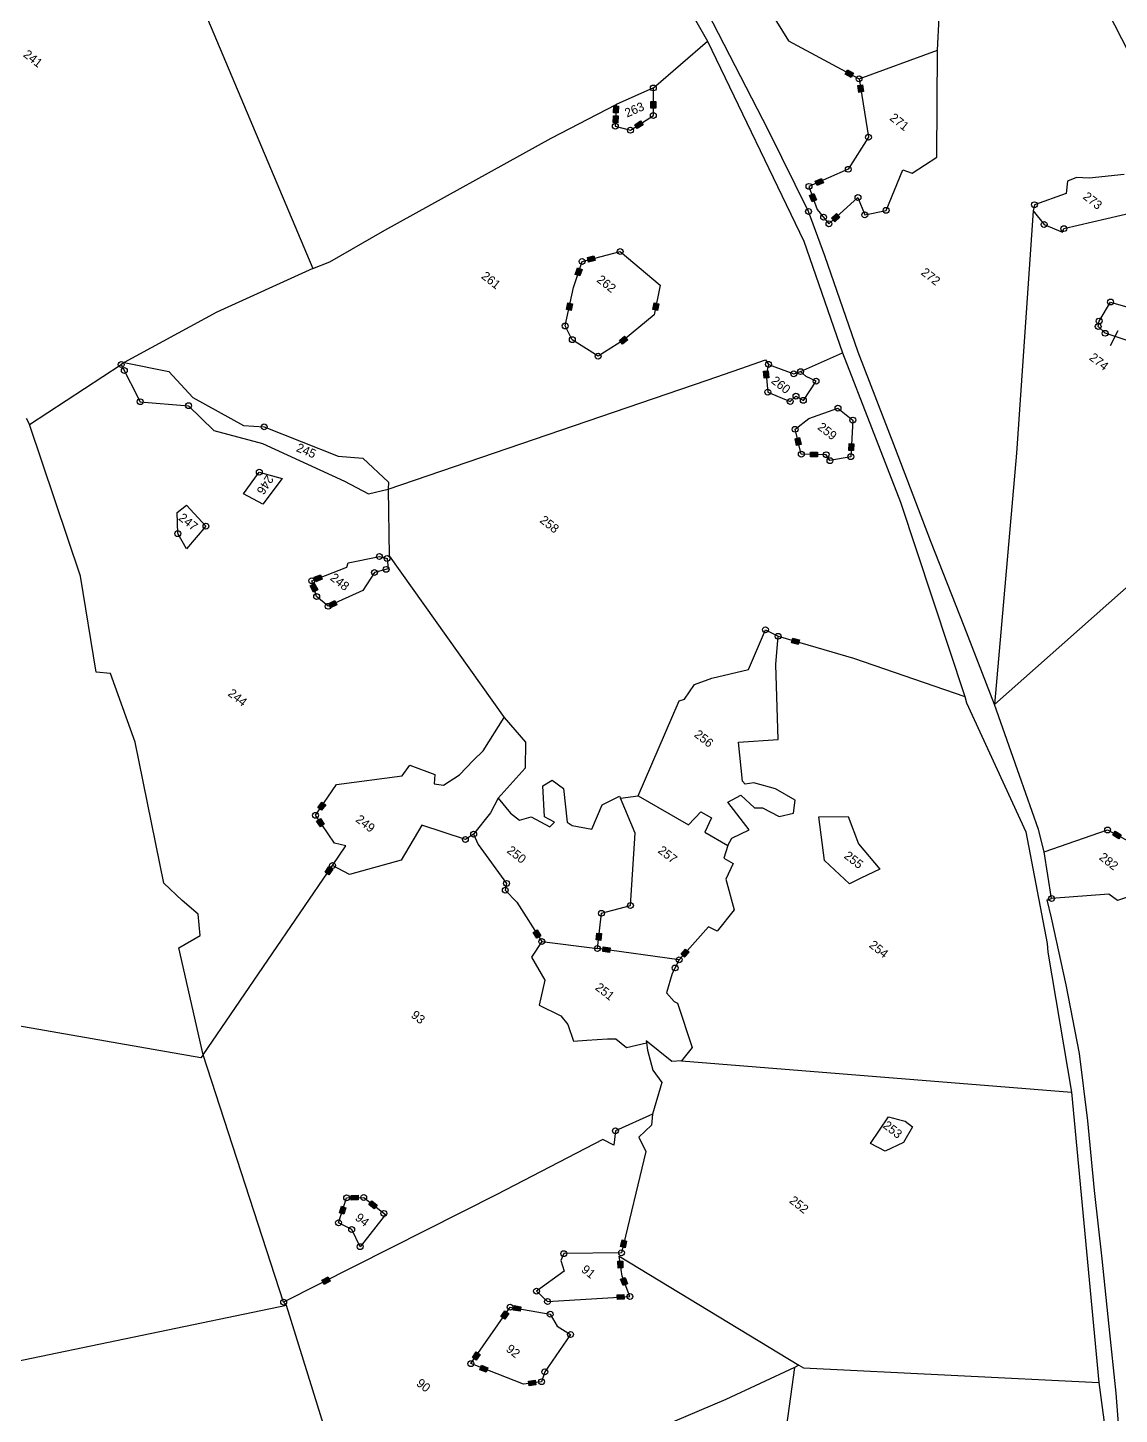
# Model space of a CAD drawing. Header units: metres. Extents: x 316400 to 324250, y 1868140 to 1873603.
# Drawn here: x 319555 to 320680, y 1871228 to 1872656 of the extents above; entities that cross this region are included whole.
import ezdxf

# ---------------------------------------------------------------- set-up
doc = ezdxf.new("R2010")
doc.units = ezdxf.units.M
for name, color, linetype in [('POLY_PARCEL', 6, 'Continuous'), ('POLY_ROAD', 30, 'Continuous'), ('TEXT_PARCEL', 7, 'Continuous')]:
    doc.layers.add(name, color=color, linetype=linetype)
doc.styles.add('TEXT_MAP', font='')
doc.styles.get('TEXT_MAP').set_extended_font_data('Kruti Dev 050')
doc.dimstyles.get("Standard").update_dxf_attribs({"dimtxt": 0.18, "dimasz": 0.18, "dimexe": 0.18, "dimexo": 0.0625, "dimgap": 0.09, "dimtad": 0, "dimtih": 1, "dimtoh": 1, "dimdec": 4, "dimzin": 0, "dimdsep": 46, "dimtxsty": 'Standard', "dimcen": 0.09, "dimadec": 0, "dimazin": 0, "dimtfac": 1, "dimtdec": 4, "dimtofl": 0, "dimtmove": 0, "dimatfit": 3, "dimfxl": 1, "dimtolj": 1, "dimtzin": 0, "dimarcsym": 0})

msp = doc.modelspace()

# ---------------------------------------------------------------- hatches: boundary and pattern name
for points in [[(320399.7, 1872612.6), (320397.3, 1872608.3), (320403.5, 1872605), (320405.9, 1872609.2)], [(320411.3, 1872589.5), (320416.1, 1872590.3), (320415, 1872597.2), (320410.1, 1872596.5)], [(320158.5, 1872568.6), (320163.3, 1872568.4), (320163.6, 1872575.4), (320158.8, 1872575.7)], [(320201.9, 1872580.2), (320197, 1872580.2), (320197, 1872573.1), (320201.9, 1872573.1)], [(320158, 1872558.4), (320162.9, 1872558.2), (320163.2, 1872565.3), (320158.3, 1872565.5)], [(320188.9, 1872556), (320186.2, 1872560.1), (320180.3, 1872556.2), (320183, 1872552.2)], [(320374.7, 1872496.5), (320372.8, 1872500.9), (320366.3, 1872498.1), (320368.2, 1872493.7)], [(320363.3, 1872476.8), (320367.7, 1872478.8), (320364.8, 1872485.3), (320360.4, 1872483.3)], [(320391.6, 1872461), (320388.4, 1872464.6), (320383.1, 1872459.9), (320386.4, 1872456.3)], [(320139.5, 1872416.4), (320138.3, 1872421.1), (320131.5, 1872419.3), (320132.7, 1872414.6)], [(320119.1, 1872402), (320123.8, 1872400.5), (320126, 1872407.2), (320121.3, 1872408.7)], [(320109.9, 1872365.9), (320114.7, 1872364.8), (320116.1, 1872371.7), (320111.4, 1872372.8)], [(320198.9, 1872365.8), (320203.7, 1872364.8), (320205.2, 1872371.7), (320200.4, 1872372.7)], [(320173.1, 1872334.7), (320169.9, 1872338.4), (320164.5, 1872333.9), (320167.6, 1872330.1)], [(320313.7, 1872295.2), (320318.6, 1872295.6), (320317.9, 1872302.7), (320313.1, 1872302.2)], [(320347.2, 1872225.9), (320351.9, 1872227), (320350.2, 1872233.9), (320345.5, 1872232.7)], [(320406.2, 1872227.6), (320401.3, 1872227.8), (320400.9, 1872220.8), (320405.8, 1872220.5)], [(320368.6, 1872214), (320368.7, 1872218.9), (320361.6, 1872219.1), (320361.5, 1872214.2)], [(319858.3, 1872088.1), (319856.5, 1872092.7), (319849.9, 1872090.1), (319851.7, 1872085.5)], [(319849.3, 1872074.9), (319853.6, 1872077.3), (319850.1, 1872083.5), (319845.9, 1872081.1)], [(319873.3, 1872061.6), (319871.3, 1872066.1), (319864.9, 1872063.1), (319866.9, 1872058.7)], [(320348.8, 1872020.8), (320350.2, 1872025.5), (320343.4, 1872027.4), (320342, 1872022.7)], [(319861.8, 1871855.6), (319857.9, 1871858.6), (319853.6, 1871853.1), (319857.4, 1871850.1)], [(319856.4, 1871833.1), (319860.4, 1871835.9), (319856.4, 1871841.7), (319852.4, 1871839)], [(320679.1, 1871820.7), (320681.6, 1871824.9), (320675.6, 1871828.5), (320673.1, 1871824.4)], [(319861.2, 1871786.3), (319865.2, 1871783.5), (319869.2, 1871789.4), (319865.1, 1871792.1)], [(320079.8, 1871726.8), (320075.7, 1871724.1), (320079.5, 1871718.2), (320083.6, 1871720.8)], [(320140.5, 1871716.5), (320145.3, 1871716), (320146.1, 1871723), (320141.3, 1871723.5)], [(320154.3, 1871703.5), (320154.9, 1871708.4), (320147.9, 1871709.3), (320147.3, 1871704.5)], [(320236.5, 1871704), (320232.8, 1871707.2), (320228.1, 1871702), (320231.7, 1871698.7)], [(319875.9, 1871435.5), (319880.5, 1871434), (319882.7, 1871440.7), (319878.1, 1871442.2)], [(319895.3, 1871448.7), (319895.2, 1871453.6), (319888.1, 1871453.4), (319888.2, 1871448.5)], [(319911.8, 1871439.7), (319914.8, 1871443.5), (319909.3, 1871447.9), (319906.2, 1871444.1)], [(320172, 1871406.4), (320167.3, 1871407.5), (320165.6, 1871400.7), (320170.4, 1871399.5)], [(320163.1, 1871378.6), (320168, 1871378.7), (320167.9, 1871385.8), (320163, 1871385.7)], [(319866.4, 1871365), (319864.2, 1871369.4), (319857.9, 1871366.2), (319860.1, 1871361.8)], [(320168.3, 1871360.6), (320172.9, 1871362.4), (320170.3, 1871369), (320165.8, 1871367.2)], [(320162.1, 1871351), (320162.4, 1871346.1), (320169.5, 1871346.5), (320169.2, 1871351.4)], [(320042.3, 1871328.8), (320046.4, 1871326), (320050.4, 1871331.8), (320046.4, 1871334.6)], [(320062.1, 1871334), (320062.9, 1871338.8), (320056, 1871340), (320055.1, 1871335.2)], [(320021, 1871289.5), (320017, 1871292.3), (320013, 1871286.5), (320017, 1871283.7)], [(320027.2, 1871271.3), (320029, 1871275.9), (320022.4, 1871278.4), (320020.6, 1871273.9)], [(320070.8, 1871262.1), (320071.5, 1871257.3), (320078.5, 1871258.3), (320077.8, 1871263.1)]]:
    msp.add_hatch(color=256).paths.add_polyline_path(points)

# ---------------------------------------------------------------- linework, layer by layer
for points in [[(320403.5, 1872605), (320397.3, 1872608.3), (320399.7, 1872612.6), (320405.9, 1872609.2)], [(320415, 1872597.2), (320416.1, 1872590.3), (320411.3, 1872589.5), (320410.1, 1872596.5)], [(320163.6, 1872575.4), (320163.3, 1872568.4), (320158.5, 1872568.6), (320158.8, 1872575.7)], [(320197, 1872573.1), (320197, 1872580.2), (320201.9, 1872580.2), (320201.9, 1872573.1)], [(320163.2, 1872565.3), (320162.9, 1872558.2), (320158, 1872558.4), (320158.3, 1872565.5)], [(320180.3, 1872556.2), (320186.2, 1872560.1), (320188.9, 1872556), (320183, 1872552.2)], [(320366.3, 1872498.1), (320372.8, 1872500.9), (320374.7, 1872496.5), (320368.2, 1872493.7)], [(320364.8, 1872485.3), (320367.7, 1872478.8), (320363.3, 1872476.8), (320360.4, 1872483.3)], [(320383.1, 1872459.9), (320388.4, 1872464.6), (320391.6, 1872461), (320386.4, 1872456.3)], [(320131.5, 1872419.3), (320138.3, 1872421.1), (320139.5, 1872416.4), (320132.7, 1872414.6)], [(320126, 1872407.2), (320123.8, 1872400.5), (320119.1, 1872402), (320121.3, 1872408.7)], [(320116.1, 1872371.7), (320114.7, 1872364.8), (320109.9, 1872365.9), (320111.4, 1872372.8)], [(320205.2, 1872371.7), (320203.7, 1872364.8), (320198.9, 1872365.8), (320200.4, 1872372.7)], [(320164.5, 1872333.9), (320169.9, 1872338.4), (320173.1, 1872334.7), (320167.6, 1872330.1)], [(320317.9, 1872302.7), (320318.6, 1872295.6), (320313.7, 1872295.2), (320313.1, 1872302.2)], [(320350.2, 1872233.9), (320351.9, 1872227), (320347.2, 1872225.9), (320345.5, 1872232.7)], [(320400.9, 1872220.8), (320401.3, 1872227.8), (320406.2, 1872227.6), (320405.8, 1872220.5)], [(320361.6, 1872219.1), (320368.7, 1872218.9), (320368.6, 1872214), (320361.5, 1872214.2)], [(319849.9, 1872090.1), (319856.5, 1872092.7), (319858.3, 1872088.1), (319851.7, 1872085.5)], [(319850.1, 1872083.5), (319853.6, 1872077.3), (319849.3, 1872074.9), (319845.9, 1872081.1)], [(319864.9, 1872063.1), (319871.3, 1872066.1), (319873.3, 1872061.6), (319866.9, 1872058.7)], [(320343.4, 1872027.4), (320350.2, 1872025.5), (320348.8, 1872020.8), (320342, 1872022.7)], [(319853.6, 1871853.1), (319857.9, 1871858.6), (319861.8, 1871855.6), (319857.4, 1871850.1)], [(319856.4, 1871841.7), (319860.4, 1871835.9), (319856.4, 1871833.1), (319852.4, 1871839)], [(320675.6, 1871828.5), (320681.6, 1871824.9), (320679.1, 1871820.7), (320673.1, 1871824.4)], [(319869.2, 1871789.4), (319865.2, 1871783.5), (319861.2, 1871786.3), (319865.1, 1871792.1)], [(320079.5, 1871718.2), (320075.7, 1871724.1), (320079.8, 1871726.8), (320083.6, 1871720.8)], [(320146.1, 1871723), (320145.3, 1871716), (320140.5, 1871716.5), (320141.3, 1871723.5)], [(320147.9, 1871709.3), (320154.9, 1871708.4), (320154.3, 1871703.5), (320147.3, 1871704.5)], [(320228.1, 1871702), (320232.8, 1871707.2), (320236.5, 1871704), (320231.7, 1871698.7)], [(319882.7, 1871440.7), (319880.5, 1871434), (319875.9, 1871435.5), (319878.1, 1871442.2)], [(319888.1, 1871453.4), (319895.2, 1871453.6), (319895.3, 1871448.7), (319888.2, 1871448.5)], [(319909.3, 1871447.9), (319914.8, 1871443.5), (319911.8, 1871439.7), (319906.2, 1871444.1)], [(320165.6, 1871400.7), (320167.3, 1871407.5), (320172, 1871406.4), (320170.4, 1871399.5)], [(320167.9, 1871385.8), (320168, 1871378.7), (320163.1, 1871378.6), (320163, 1871385.7)], [(319857.9, 1871366.2), (319864.2, 1871369.4), (319866.4, 1871365), (319860.1, 1871361.8)], [(320170.3, 1871369), (320172.9, 1871362.4), (320168.3, 1871360.6), (320165.8, 1871367.2)], [(320169.5, 1871346.5), (320162.4, 1871346.1), (320162.1, 1871351), (320169.2, 1871351.4)], [(320050.4, 1871331.8), (320046.4, 1871326), (320042.3, 1871328.8), (320046.4, 1871334.6)], [(320056, 1871340), (320062.9, 1871338.8), (320062.1, 1871334), (320055.1, 1871335.2)], [(320013, 1871286.5), (320017, 1871292.3), (320021, 1871289.5), (320017, 1871283.7)], [(320022.4, 1871278.4), (320029, 1871275.9), (320027.2, 1871271.3), (320020.6, 1871273.9)], [(320078.5, 1871258.3), (320071.5, 1871257.3), (320070.8, 1871262.1), (320077.8, 1871263.1)]]:
    msp.add_lwpolyline(points, close=True)
for centre in [(320411.5, 1872603.4), (320199.5, 1872594.1), (320160.3, 1872554.7), (320199.5, 1872565.8), (320175.9, 1872550.5), (320421.2, 1872543.3), (320400.4, 1872510.3), (320359.9, 1872492.7), (320410.4, 1872481.2), (320439.4, 1872468), (320592.3, 1872473.8), (320359.5, 1872466.8), (320375, 1872460.9), (320380.5, 1872454.2), (320417.4, 1872463.3), (320602.2, 1872453.5), (320622.6, 1872449.2), (320165.3, 1872425.6), (320126.1, 1872415.4), (320670.7, 1872373.6), (320658.9, 1872354), (320108.7, 1872348.9), (320658, 1872348.4), (320665.1, 1872341.4), (320116, 1872334.8), (320142.6, 1872317.8), (319651.1, 1872309.2), (319654.3, 1872303), (320318.2, 1872309.4), (320344.2, 1872299.6), (320351.3, 1872301.9), (320367.2, 1872292), (319670.7, 1872270.9), (320317.4, 1872280.8), (320340.6, 1872271.2), (320346.5, 1872276.6), (320354.1, 1872272.3), (319720.5, 1872266.8), (320389.8, 1872264.2), (319798.4, 1872245), (320345.6, 1872242.5), (320405, 1872252), (320352, 1872216.8), (320377.7, 1872216.3), (320381.5, 1872210.2), (320403, 1872214.3), (319793.4, 1872198.4), (319738.4, 1872142.7), (319709.4, 1872135), (319917.2, 1872111.4), (319924.1, 1872098.2), (319925.1, 1872109.4), (319847.4, 1872086.5), (319912.1, 1872095), (319852.5, 1872070.2), (319864.4, 1872060.2), (320315, 1872036), (320328.1, 1872029.3), (319851.3, 1871844.9), (320014.3, 1871825.4), (320667.7, 1871829.8), (320005.8, 1871820), (319868.9, 1871793.3), (320046.9, 1871767.8), (320048.2, 1871774.8), (320609.9, 1871759.2), (320146, 1871744), (320175.9, 1871752), (320084.5, 1871714.9), (320141.9, 1871707.7), (320226.1, 1871696.1), (320221.9, 1871687.7), (320160.4, 1871519.9), (319883.4, 1871450.9), (319901, 1871451.3), (319875.1, 1871425.2), (319921.8, 1871434.9), (319888.6, 1871418.2), (319897.3, 1871400.6), (320107.2, 1871393.4), (320166.6, 1871394.3), (320079.1, 1871354.8), (319818.5, 1871343.5), (320090.5, 1871344.1), (320175.3, 1871349.3), (320051.9, 1871338.3), (320093.2, 1871331), (320114.2, 1871310.2), (320011.5, 1871280.1), (320087.6, 1871271.6), (320084.3, 1871261.5)]:
    msp.add_circle(centre, 3.02)
at = {"layer": 'POLY_PARCEL'}
for p, q in [((319725.3, 1872700.3), (319848.4, 1872408.2)), ((320649.1, 1872709.7), (320745.9, 1872519.4)), ((320314, 1872682.3), (320338.9, 1872642.6)), ((320492.3, 1872632.9), (320494.1, 1872666.5)), ((320199.5, 1872594.1), (320255.2, 1872642.4)), ((320338.9, 1872642.6), (320411.5, 1872603.4)), ((320411.5, 1872603.4), (320492.3, 1872632.9)), ((320491.6, 1872522.8), (320492.3, 1872632.9)), ((320411.5, 1872603.4), (320421.2, 1872543.3)), ((320199.5, 1872594.1), (320161.3, 1872576.9)), ((320199.5, 1872565.8), (320199.5, 1872594.1)), ((320094.3, 1872542.5), (320161.3, 1872576.9)), ((320161.3, 1872576.9), (320160.3, 1872554.7)), ((320175.9, 1872550.5), (320199.5, 1872565.8)), ((319922.7, 1872447.6), (320094.3, 1872542.5)), ((320160.3, 1872554.7), (320175.9, 1872550.5)), ((320421.2, 1872543.3), (320400.4, 1872510.3)), ((320466.2, 1872506.4), (320491.6, 1872522.8)), ((320400.4, 1872510.3), (320359.9, 1872492.7)), ((320439.4, 1872468), (320456.7, 1872509.6)), ((320456.7, 1872509.6), (320466.2, 1872506.4)), ((320635.7, 1872501.9), (320626.3, 1872497.9)), ((320648.6, 1872501.3), (320635.7, 1872501.9)), ((320684.8, 1872505.1), (320648.6, 1872501.3)), ((320359.9, 1872492.7), (320368.5, 1872468.8)), ((320625, 1872485.4), (320592.3, 1872473.8)), ((320626.3, 1872497.9), (320625, 1872485.4)), ((320380.5, 1872454.2), (320410.4, 1872481.2)), ((320410.4, 1872481.2), (320417.4, 1872463.3)), ((320592.3, 1872473.8), (320590.9, 1872467.4)), ((320622.6, 1872449.2), (320724.2, 1872472.9)), ((320368.5, 1872468.8), (320380.5, 1872454.2)), ((320417.4, 1872463.3), (320439.4, 1872468)), ((320590.9, 1872467.4), (320573.8, 1872217.8)), ((320590.9, 1872467.4), (320602.2, 1872453.5)), ((319866, 1872415.1), (319922.7, 1872447.6)), ((320602.2, 1872453.5), (320621.2, 1872445.7)), ((320621.2, 1872445.7), (320622.6, 1872449.2)), ((319848.4, 1872408.2), (319866, 1872415.1)), ((320117.3, 1872388.5), (320126.1, 1872415.4)), ((320126.1, 1872415.4), (320165.3, 1872425.6)), ((320165.3, 1872425.6), (320206.7, 1872390.8)), ((319848.4, 1872408.2), (319749.5, 1872363.2)), ((320108.7, 1872348.9), (320117.3, 1872388.5)), ((320206.7, 1872390.8), (320200.3, 1872360.4)), ((320658.9, 1872354), (320670.7, 1872373.6)), ((320670.7, 1872373.6), (320700.6, 1872364.9)), ((319749.5, 1872363.2), (319654.2, 1872311.3)), ((320200.3, 1872360.4), (320168.8, 1872334.3)), ((320116, 1872334.8), (320108.7, 1872348.9)), ((320658, 1872348.4), (320658.9, 1872354)), ((320665.1, 1872341.4), (320658, 1872348.4)), ((320691, 1872333), (320665.1, 1872341.4)), ((320142.6, 1872317.8), (320116, 1872334.8)), ((320168.8, 1872334.3), (320142.6, 1872317.8)), ((320289.8, 1872305.2), (320315.1, 1872314.1)), ((320315.1, 1872314.1), (320318.2, 1872309.4)), ((320351.3, 1872301.9), (320394.6, 1872321.3)), ((319556.4, 1872247.4), (319651.1, 1872309.2)), ((319654.2, 1872311.3), (319651.1, 1872309.2)), ((319651.1, 1872309.2), (319670.7, 1872270.9)), ((319654.2, 1872311.3), (319700.2, 1872302.1)), ((319700.2, 1872302.1), (319724.8, 1872275.4)), ((320255, 1872293.1), (320289.8, 1872305.2)), ((320318.2, 1872309.4), (320315.8, 1872298.9)), ((320315.8, 1872298.9), (320317.4, 1872280.8)), ((320318.2, 1872309.4), (320344.2, 1872299.6)), ((320344.2, 1872299.6), (320351.3, 1872301.9)), ((320357, 1872296.9), (320351.3, 1872301.9)), ((319926.3, 1872180.7), (320255, 1872293.1)), ((320354.1, 1872272.3), (320367.2, 1872292)), ((320367.2, 1872292), (320357, 1872296.9)), ((319670.7, 1872270.9), (319720.5, 1872266.8)), ((319724.8, 1872275.4), (319777, 1872246.4)), ((320317.4, 1872280.8), (320340.6, 1872271.2)), ((320340.6, 1872271.2), (320346.5, 1872276.6)), ((320346.5, 1872276.6), (320354.1, 1872272.3)), ((319720.5, 1872266.8), (319746.4, 1872241.4)), ((320359.9, 1872253.7), (320389.8, 1872264.2)), ((320389.8, 1872264.2), (320405, 1872252)), ((319553.1, 1872254.1), (319556.4, 1872247.4)), ((319609.1, 1872091.3), (319556.4, 1872247.4)), ((319746.4, 1872241.4), (319796.6, 1872227.9)), ((319777, 1872246.4), (319798.4, 1872245)), ((319798.4, 1872245), (319874.8, 1872214.7)), ((320345.6, 1872242.5), (320359.9, 1872253.7)), ((320352, 1872216.8), (320345.6, 1872242.5)), ((320405, 1872252), (320403, 1872214.3)), ((319796.6, 1872227.9), (319881.3, 1872188.9)), ((319874.8, 1872214.7), (319900.1, 1872212.9)), ((319900.1, 1872212.9), (319926.7, 1872187.9)), ((320377.7, 1872216.3), (320352, 1872216.8)), ((320381.5, 1872210.2), (320377.7, 1872216.3)), ((320403, 1872214.3), (320381.5, 1872210.2)), ((320573.8, 1872217.8), (320551.2, 1871958.9)), ((319777.1, 1872175.9), (319793.4, 1872198.4)), ((319793.4, 1872198.4), (319816.9, 1872191.9)), ((319816.9, 1872191.9), (319797, 1872165.4)), ((319881.3, 1872188.9), (319905.9, 1872175.9)), ((319926.7, 1872187.9), (319926.3, 1872180.7)), ((319797, 1872165.4), (319777.1, 1872175.9)), ((319905.9, 1872175.9), (319926.3, 1872180.7)), ((319926.3, 1872180.7), (319927.2, 1872112.1)), ((319708.7, 1872156.9), (319718.3, 1872164.2)), ((319709.4, 1872135), (319708.7, 1872156.9)), ((319718.3, 1872164.2), (319738.4, 1872142.7)), ((319738.4, 1872142.7), (319718.5, 1872119.4)), ((319718.5, 1872119.4), (319709.4, 1872135)), ((319847.4, 1872086.5), (319883.5, 1872100.6)), ((319883.5, 1872100.6), (319884.9, 1872104.8)), ((319884.9, 1872104.8), (319917.2, 1872111.4)), ((319926.2, 1872098.7), (319912.1, 1872095)), ((319917.2, 1872111.4), (319925.1, 1872109.4)), ((319925.1, 1872109.4), (319926.2, 1872098.7)), ((319927.2, 1872112.1), (320045.9, 1871945.8)), ((320551.2, 1871958.9), (320719.6, 1872108.4)), ((319625.2, 1871992.3), (319609.1, 1872091.3)), ((319852.5, 1872070.2), (319847.4, 1872086.5)), ((319912.1, 1872095), (319900, 1872076.5)), ((319864.4, 1872060.2), (319852.5, 1872070.2)), ((319900, 1872076.5), (319864.4, 1872060.2)), ((320297.7, 1871995.2), (320315, 1872036)), ((320315, 1872036), (320328.1, 1872029.3)), ((320325.6, 1872000.1), (320328.1, 1872029.3)), ((320328.1, 1872029.3), (320405.8, 1872006.7)), ((320328, 1871923.1), (320325.6, 1872000.1)), ((320405.8, 1872006.7), (320520.5, 1871967.2)), ((319640.1, 1871990.9), (319625.2, 1871992.3)), ((319665.4, 1871920.2), (319640.1, 1871990.9)), ((320241.8, 1871979.5), (320259.8, 1871986.3)), ((320259.8, 1871986.3), (320297.7, 1871995.2)), ((320231.5, 1871964.6), (320241.8, 1871979.5)), ((320183.9, 1871864.9), (320226.2, 1871962.7)), ((320226.2, 1871962.7), (320231.5, 1871964.6)), ((320024.1, 1871911.3), (320045.9, 1871945.8)), ((320045.9, 1871945.8), (320067.6, 1871920.1)), ((319694.9, 1871775), (319665.4, 1871920.2)), ((320067.6, 1871920.1), (320067.3, 1871893.3)), ((320287.1, 1871920.4), (320328, 1871923.1)), ((320291.4, 1871880.1), (320287.1, 1871920.4)), ((319999.7, 1871886.6), (320013.7, 1871901.2)), ((320013.7, 1871901.2), (320024.1, 1871911.3)), ((319872.9, 1871876.7), (319940.5, 1871885.4)), ((319940.5, 1871885.4), (319948.5, 1871896.7)), ((319948.5, 1871896.7), (319974.4, 1871887.1)), ((319974.4, 1871887.1), (319973.6, 1871877.2)), ((319983.4, 1871876.1), (319999.7, 1871886.6)), ((320067.3, 1871893.3), (320039.5, 1871862.7)), ((319851.3, 1871844.9), (319872.9, 1871876.7)), ((319973.6, 1871877.2), (319983.4, 1871876.1)), ((320085.6, 1871875.3), (320095.3, 1871881)), ((320087.2, 1871843.2), (320085.6, 1871875.3)), ((320095.3, 1871881), (320107, 1871872.6)), ((320107, 1871872.6), (320110.7, 1871837.7)), ((320294.1, 1871876.9), (320291.4, 1871880.1)), ((320303.2, 1871878.2), (320294.1, 1871876.9)), ((320325.5, 1871872.1), (320303.2, 1871878.2)), ((320345.5, 1871860.6), (320325.5, 1871872.1)), ((320039.5, 1871862.7), (320031.7, 1871847.3)), ((320039.5, 1871862.7), (320052.2, 1871847.1)), ((320146.7, 1871855.6), (320164.5, 1871864.7)), ((320164.5, 1871864.7), (320165.8, 1871862.6)), ((320165.8, 1871862.6), (320183.9, 1871864.9)), ((320180.9, 1871826.6), (320165.8, 1871862.6)), ((320183.9, 1871864.9), (320235.6, 1871835.2)), ((320276.3, 1871858.5), (320289.5, 1871865.7)), ((320298.3, 1871829.9), (320276.3, 1871858.5)), ((320289.5, 1871865.7), (320303.9, 1871852.7)), ((320343.9, 1871847.1), (320345.5, 1871860.6)), ((319870.9, 1871816.3), (319851.3, 1871844.9)), ((320031.7, 1871847.3), (320014.3, 1871825.4)), ((320052.2, 1871847.1), (320061.4, 1871839.9)), ((320061.4, 1871839.9), (320073.6, 1871843.4)), ((320073.6, 1871843.4), (320092.7, 1871833.2)), ((320097.6, 1871837.8), (320087.2, 1871843.2)), ((320136.2, 1871830.5), (320146.7, 1871855.6)), ((320235.6, 1871835.2), (320248.5, 1871848.6)), ((320248.5, 1871848.6), (320259.6, 1871842.4)), ((320259.6, 1871842.4), (320252.6, 1871827.5)), ((320303.9, 1871852.7), (320312.1, 1871852.5)), ((320312.1, 1871852.5), (320329.3, 1871843.6)), ((320329.3, 1871843.6), (320343.9, 1871847.1)), ((320370, 1871843.2), (320400.4, 1871843.7)), ((320375.9, 1871798.3), (320370, 1871843.2)), ((320400.4, 1871843.7), (320411, 1871815.5)), ((319961, 1871834.8), (319939.5, 1871798.8)), ((320005.8, 1871820), (319961, 1871834.8)), ((320092.7, 1871833.2), (320097.6, 1871837.8)), ((320110.7, 1871837.7), (320115.9, 1871834.5)), ((320115.9, 1871834.5), (320136.2, 1871830.5)), ((320252.6, 1871827.5), (320276.3, 1871813.8)), ((320280.5, 1871821.5), (320298.3, 1871829.9)), ((320602.4, 1871807.3), (320667.7, 1871829.8)), ((320667.7, 1871829.8), (320709.8, 1871807.2)), ((319868.9, 1871793.3), (319882.7, 1871813.3)), ((319882.7, 1871813.3), (319870.9, 1871816.3)), ((320014.3, 1871825.4), (320005.8, 1871820)), ((320014.3, 1871825.4), (320018.8, 1871814.8)), ((320018.8, 1871814.8), (320048.2, 1871774.8)), ((320175.9, 1871752), (320180.9, 1871826.6)), ((320276.3, 1871813.8), (320272.3, 1871800.6)), ((320276.3, 1871813.8), (320280.5, 1871821.5)), ((320411, 1871815.5), (320432.8, 1871789.3)), ((319939.5, 1871798.8), (319886.2, 1871783.9)), ((320272.3, 1871800.6), (320281.7, 1871795.3)), ((319735.5, 1871598.3), (319868.9, 1871793.3)), ((319886.2, 1871783.9), (319868.9, 1871793.3)), ((320281.7, 1871795.3), (320274.2, 1871779)), ((320401.7, 1871774.2), (320375.9, 1871798.3)), ((320432.8, 1871789.3), (320413.5, 1871780.3)), ((319714, 1871757.1), (319694.9, 1871775)), ((320048.2, 1871774.8), (320046.9, 1871767.8)), ((320274.2, 1871779), (320282.7, 1871747.4)), ((320413.5, 1871780.3), (320401.7, 1871774.2)), ((319730.5, 1871743.2), (319714, 1871757.1)), ((320046.9, 1871767.8), (320058.7, 1871755.3)), ((320669, 1871763.6), (320609.9, 1871759.2)), ((320678, 1871757.3), (320669, 1871763.6)), ((320703.7, 1871765.6), (320678, 1871757.3)), ((319732.3, 1871721), (319730.5, 1871743.2)), ((320058.7, 1871755.3), (320084.5, 1871714.9)), ((320141.9, 1871707.7), (320146, 1871744)), ((320146, 1871744), (320175.9, 1871752)), ((320282.7, 1871747.4), (320265.4, 1871725.6)), ((320256.5, 1871730), (320226.1, 1871696.1)), ((320265.4, 1871725.6), (320256.5, 1871730)), ((319710.4, 1871708.4), (319732.3, 1871721)), ((320084.5, 1871714.9), (320073.9, 1871698.9)), ((320084.5, 1871714.9), (320141.9, 1871707.7)), ((319735.5, 1871598.3), (319710.4, 1871708.4)), ((320073.9, 1871698.9), (320087.7, 1871675.2)), ((320226.1, 1871696.1), (320141.9, 1871707.7)), ((320226.1, 1871696.1), (320219, 1871682)), ((320087.7, 1871675.2), (320081.9, 1871649.5)), ((320219, 1871682), (320212.9, 1871662.2)), ((320212.9, 1871662.2), (320221, 1871653)), ((320081.9, 1871649.5), (320104.1, 1871638.4)), ((320221, 1871653), (320224.3, 1871651.5)), ((320224.3, 1871651.5), (320239.4, 1871605.9)), ((319733, 1871595.2), (319536.8, 1871629.3)), ((320104.1, 1871638.4), (320111.5, 1871629.5)), ((320111.5, 1871629.5), (320117.2, 1871612.1)), ((320117.2, 1871612.1), (320130.9, 1871613.3)), ((320130.9, 1871613.3), (320152.3, 1871614.7)), ((320152.3, 1871614.7), (320160.8, 1871614.6)), ((320160.8, 1871614.6), (320172, 1871605.8)), ((320172, 1871605.8), (320192.3, 1871610.7)), ((320218.4, 1871591.4), (320192, 1871612.5)), ((320192, 1871612.5), (320192.3, 1871610.7)), ((320192.3, 1871610.7), (320193.5, 1871603.1)), ((320193.5, 1871603.1), (320199, 1871582.5)), ((320239.4, 1871605.9), (320228.5, 1871592.1)), ((319735.5, 1871598.3), (319733, 1871595.2)), ((319818.5, 1871343.5), (319735.5, 1871598.3)), ((320228.5, 1871592.1), (320218.4, 1871591.4)), ((320228.5, 1871592.1), (320630.3, 1871559.8)), ((320199, 1871582.5), (320208.1, 1871569.6)), ((320208.1, 1871569.6), (320198.8, 1871537.1)), ((320198.8, 1871537.1), (320160.4, 1871519.9)), ((320198.8, 1871537.1), (320197.6, 1871525.6)), ((320423.3, 1871507), (320441.7, 1871534.2)), ((320441.7, 1871534.2), (320452, 1871531.6)), ((320452, 1871531.6), (320458.9, 1871530)), ((320458.9, 1871530), (320466.7, 1871524.2)), ((320160.4, 1871519.9), (320158.9, 1871505.3)), ((320197.6, 1871525.6), (320184.6, 1871513.3)), ((320184.6, 1871513.3), (320191.8, 1871498.5)), ((320466.7, 1871524.2), (320457.2, 1871507.8)), ((320147.3, 1871511), (320038.1, 1871454.3)), ((320158.9, 1871505.3), (320147.3, 1871511)), ((320438.4, 1871499), (320423.3, 1871507)), ((320457.2, 1871507.8), (320438.4, 1871499)), ((320191.8, 1871498.5), (320166.6, 1871394.3)), ((320038.1, 1871454.3), (319818.5, 1871343.5)), ((319875.1, 1871425.2), (319883.4, 1871450.9)), ((319883.4, 1871450.9), (319901, 1871451.3)), ((319901, 1871451.3), (319923.6, 1871433.6)), ((319923.6, 1871433.6), (319897.3, 1871400.6)), ((319888.6, 1871418.2), (319875.1, 1871425.2)), ((319897.3, 1871400.6), (319888.6, 1871418.2)), ((320107.2, 1871393.4), (320104.3, 1871386.5)), ((320104.3, 1871386.5), (320107.6, 1871375.5)), ((320166.6, 1871394.3), (320107.2, 1871393.4)), ((320167.2, 1871370.2), (320164.3, 1871390.7)), ((320164.3, 1871390.7), (320349.4, 1871278.4)), ((320107.6, 1871375.5), (320079.1, 1871354.8)), ((320175.3, 1871349.3), (320167.2, 1871370.2)), ((319818.5, 1871343.5), (319821.4, 1871340)), ((320079.1, 1871354.8), (320090.5, 1871344.1)), ((320090.5, 1871344.1), (320175.3, 1871349.3)), ((319821.4, 1871340), (319341.6, 1871240.5)), ((319917.8, 1871031.3), (319821.4, 1871340)), ((320011.5, 1871280.1), (320051.9, 1871338.3)), ((320051.9, 1871338.3), (320093.2, 1871331)), ((320093.2, 1871331), (320100.4, 1871318.7)), ((320100.4, 1871318.7), (320114.2, 1871310.2)), ((320114.2, 1871310.2), (320087.6, 1871271.6)), ((320065.7, 1871258.9), (320011.5, 1871280.1)), ((320087.6, 1871271.6), (320084.3, 1871261.5)), ((320345, 1871276), (320274.3, 1871243.3)), ((320345, 1871276), (320309.9, 1871020.7)), ((320349.4, 1871278.4), (320345, 1871276)), ((320349.4, 1871278.4), (320354.1, 1871275.7)), ((320354.1, 1871275.7), (320658.8, 1871260.8)), ((320084.3, 1871261.5), (320065.7, 1871258.9)), ((320274.3, 1871243.3), (320075.2, 1871158.8))]:
    msp.add_line(p, q, dxfattribs=at)
at = {"layer": 'POLY_ROAD'}
for p, q in [((320234.8, 1872678.4), (320255.2, 1872642.4)), ((320318.3, 1872550.1), (320255.4, 1872672)), ((320255.2, 1872642.4), (320354.5, 1872436.4)), ((320359.5, 1872466.8), (320318.3, 1872550.1)), ((320376.3, 1872421.1), (320359.5, 1872466.8)), ((320354.5, 1872436.4), (320394.6, 1872321.3)), ((320410.6, 1872321.8), (320376.3, 1872421.1)), ((320394.6, 1872321.3), (320454.1, 1872167.4)), ((320449, 1872222.5), (320410.6, 1872321.8)), ((320485.6, 1872126.9), (320449, 1872222.5)), ((320454.1, 1872167.4), (320520.5, 1871967.2)), ((320519.7, 1872039.8), (320485.6, 1872126.9)), ((320551.2, 1871958.9), (320519.7, 1872039.8)), ((320520.5, 1871967.2), (320522.4, 1871960.7)), ((320522.4, 1871960.7), (320583.3, 1871827.9)), ((320576.8, 1871885.9), (320551.2, 1871958.9)), ((320596.6, 1871830.4), (320576.8, 1871885.9)), ((320583.3, 1871827.9), (320605.5, 1871713)), ((320602.4, 1871807.3), (320596.6, 1871830.4)), ((320609.9, 1871759.2), (320602.4, 1871807.3)), ((320605.3, 1871757.7), (320609.9, 1871759.2)), ((320609.7, 1871739.4), (320605.3, 1871757.7)), ((320624.9, 1871670.3), (320609.7, 1871739.4)), ((320605.5, 1871713), (320605.9, 1871703.8)), ((320605.9, 1871703.8), (320630.3, 1871559.8)), ((320638.8, 1871599.6), (320624.9, 1871670.3)), ((320647.3, 1871530.2), (320638.8, 1871599.6)), ((320630.3, 1871559.8), (320658.8, 1871260.8)), ((320654, 1871458.6), (320647.3, 1871530.2)), ((320662.1, 1871388.2), (320654, 1871458.6)), ((320669.4, 1871318.4), (320662.1, 1871388.2)), ((320676.5, 1871249.7), (320669.4, 1871318.4)), ((320658.8, 1871260.8), (320685.8, 1871059.1)), ((320681.5, 1871183.2), (320676.5, 1871249.7))]:
    msp.add_line(p, q, dxfattribs=at)

# ---------------------------------------------------------------- texts
at = {"layer": 'TEXT_PARCEL', "ltscale": 10, "style": 'TEXT_MAP'}
for s, rotation, p in [('241', 321.865, (319549.4, 1872627.1)), ('263', 23.6334, (320172.4, 1872563.5)), ('271', 321.865, (320442.3, 1872561.8)), ('273', 321.865, (320641.5, 1872480.7)), ('261', 321.865, (320021.5, 1872398.8)), ('262', 321.865, (320140.4, 1872395.1)), ('272', 321.865, (320474.6, 1872402.6)), ('274', 321.865, (320648, 1872314.9)), ('260', 321.865, (320320.2, 1872291)), ('259', 321.865, (320368, 1872243.3)), ('245', 337.2754, (319830.7, 1872220.2)), ('246', 237.7747, (319801.1, 1872196.3)), ('247', 321.865, (319709.4, 1872149.8)), ('258', 321.865, (320081.7, 1872147.4)), ('248', 321.865, (319865.6, 1872088.1)), ('244', 321.865, (319760.2, 1871969)), ('256', 321.865, (320240.8, 1871926.7)), ('249', 321.865, (319892, 1871839.2)), ('250', 321.865, (320047.8, 1871807.2)), ('257', 321.865, (320203.5, 1871807.2)), ('255', 321.865, (320395.3, 1871801.7)), ('282', 321.865, (320658.1, 1871800.2)), ('254', 321.865, (320421.1, 1871709.8)), ('251', 321.865, (320138.8, 1871666.1)), ('93', 321.865, (319949, 1871637.6)), ('253', 321.865, (320435.4, 1871523.9)), ('252', 321.865, (320338.9, 1871446.6)), ('94', 321.865, (319891.4, 1871428.9)), ('91', 321.865, (320124.5, 1871375.5)), ('92', 321.865, (320046.9, 1871293.7)), ('90', 321.865, (319954.5, 1871258.4))]:
    msp.add_text(s, height=9.13, rotation=rotation, dxfattribs=at).set_placement(p)

# ---------------------------------------------------------------- leaders
msp.add_leader([(320670.7, 1872328.7), (320678.6, 1872344.3)], dimstyle='Standard', override={"dimtxt": 2.5, "dimasz": 2.5, "dimexe": 1.25, "dimexo": 0.625, "dimgap": 0.625, "dimtad": 1, "dimtih": 0, "dimtoh": 0, "dimzin": 8, "dimcen": 2.5, "dimtofl": 1})

doc.saveas('drawing.dxf')
